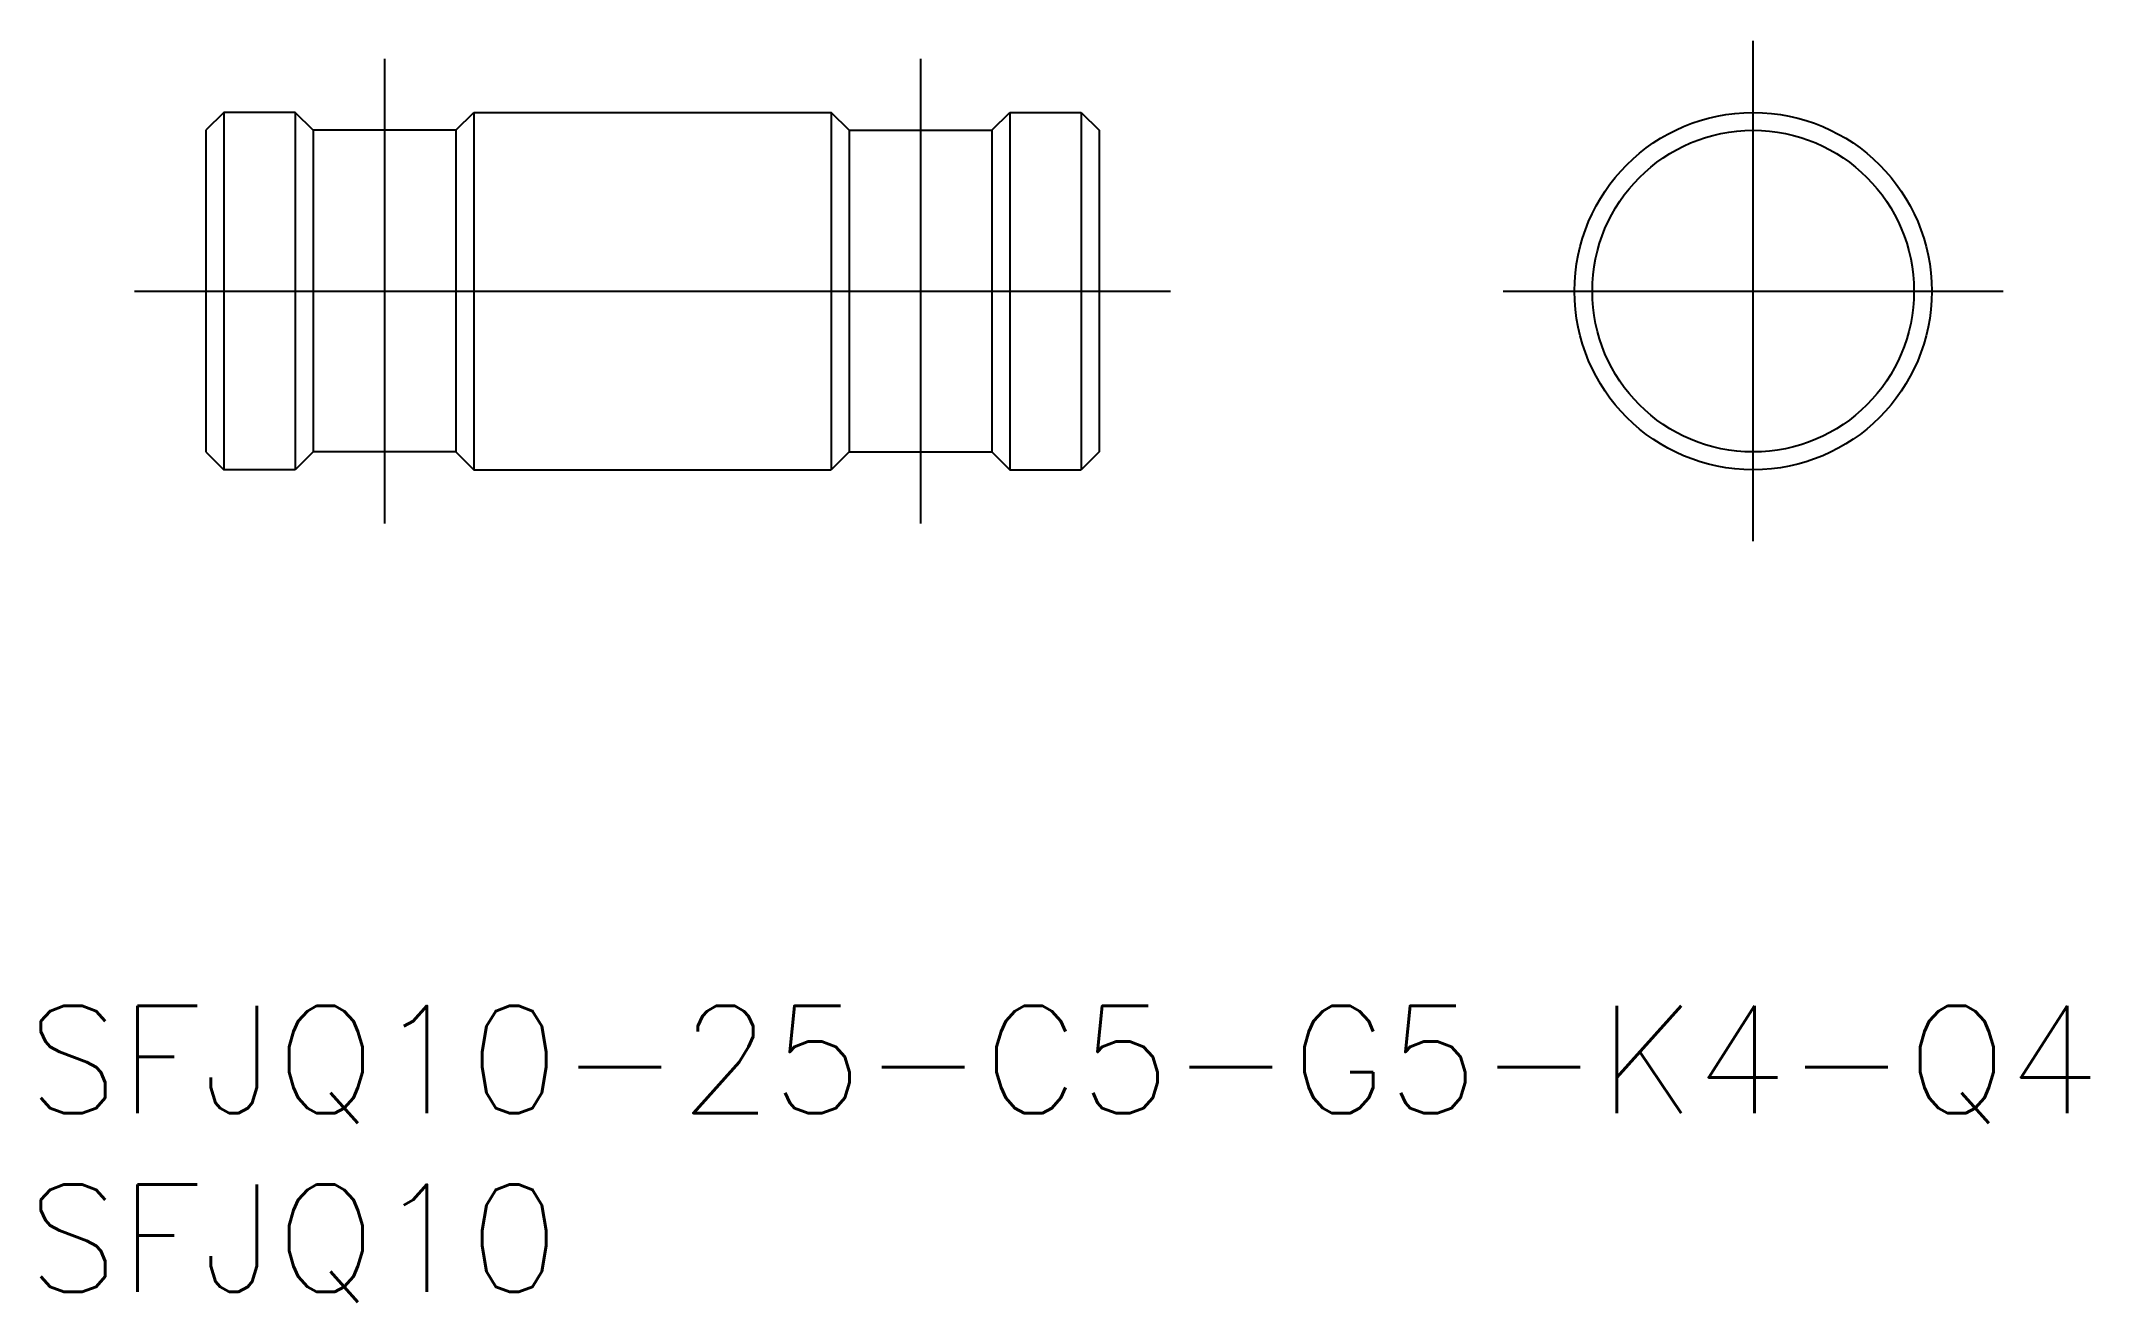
# Model space of a CAD drawing. Extents: x -47.9 to 9.4, y -28.3 to 7.
import ezdxf

# ---------------------------------------------------------------- set-up
doc = ezdxf.new("R2010")
doc.units = 0
doc.linetypes.add('CENTER', pattern=[50.8, 31.75, -6.35, 6.35, -6.35])
doc.layers.get('0').update_dxf_attribs({"linetype": 'CONTINUOUS'})
doc.layers.add('CENTER', color=1, linetype='CONTINUOUS')
doc.styles.get("Standard").update_dxf_attribs({"font": 'txt.shx', "height": 3, "bigfont": 'bigfont.shx'})

# ---------------------------------------------------------------- blocks, each defined once
blk = doc.blocks.new('*U2')
at = {"color": 7, "linetype": 'CONTINUOUS'}
blk.add_text('SFJQ10-25-C5-G5-K4-Q4', height=3, dxfattribs=at).set_placement((-48.302, -23))
blk = doc.blocks.new('*U3')
at = {"color": 7, "linetype": 'CONTINUOUS'}
blk.add_text('SFJQ10', height=3, dxfattribs=at).set_placement((-48.302, -28))

msp = doc.modelspace()

# ---------------------------------------------------------------- linework, layer by layer
at = {"color": 7, "linetype": 'CONTINUOUS'}
for p, q in [((-42.802, 5), (-43.302, 4.5)), ((-42.802, 5), (-42.802, -5)), ((-40.802, 5), (-42.802, 5)), ((-40.802, 5), (-40.802, -5)), ((-40.302, 4.5), (-40.802, 5)), ((-36.302, 4.5), (-35.802, 5)), ((-35.802, 5), (-25.802, 5)), ((-35.802, 5), (-35.802, -5)), ((-25.302, 4.5), (-25.802, 5)), ((-25.802, 5), (-25.802, -5)), ((-21.302, 4.5), (-20.802, 5)), ((-20.802, 5), (-18.802, 5)), ((-20.802, 5), (-20.802, -5)), ((-18.802, 5), (-18.802, -5)), ((-18.802, 5), (-18.302, 4.5)), ((-43.302, 4.5), (-43.302, -4.5)), ((-36.302, 4.5), (-40.302, 4.5)), ((-40.302, 4.5), (-40.302, -4.5)), ((-36.302, 4.5), (-36.302, -4.5)), ((-25.302, 4.5), (-25.302, -4.5)), ((-25.302, 4.5), (-21.302, 4.5)), ((-21.302, 4.5), (-21.302, -4.5)), ((-18.302, 4.5), (-18.302, -4.5)), ((-43.302, -4.5), (-42.802, -5)), ((-40.302, -4.5), (-40.802, -5)), ((-36.302, -4.5), (-40.302, -4.5)), ((-36.302, -4.5), (-35.802, -5)), ((-25.302, -4.5), (-25.802, -5)), ((-25.302, -4.5), (-21.302, -4.5)), ((-21.302, -4.5), (-20.802, -5)), ((-18.302, -4.5), (-18.802, -5)), ((-40.802, -5), (-42.802, -5)), ((-35.802, -5), (-25.802, -5)), ((-20.802, -5), (-18.802, -5))]:
    msp.add_line(p, q, dxfattribs=at)
for radius in [5, 4.5]:
    msp.add_circle((0, 0), radius, dxfattribs=at)
at = {"layer": 'CENTER', "color": 1, "linetype": 'CENTER'}
for p, q in [((0, -7), (0, 7)), ((-38.302, 6.5), (-38.302, -6.5)), ((-23.302, 6.5), (-23.302, -6.5)), ((-45.302, 0), (-16.302, 0)), ((-7, 0), (7, 0))]:
    msp.add_line(p, q, dxfattribs=at)

# ---------------------------------------------------------------- block references
at = {"color": 7, "linetype": 'CONTINUOUS'}
for name in ['*U2', '*U3']:
    msp.add_blockref(name, (0, 0), dxfattribs=at)

doc.saveas('drawing.dxf')
